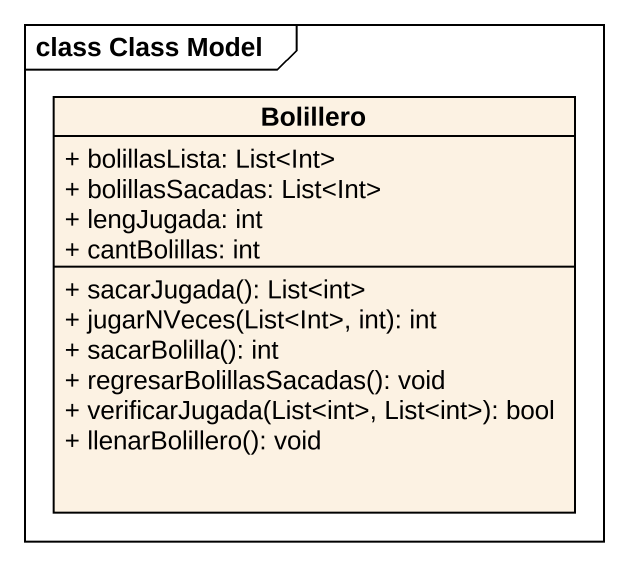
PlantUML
@startuml
mainframe class Class Model
hide circle
hide empty members
skinparam classAttributeIconSize 0
class Bolillero {
  + bolillasLista: List<Int>
  + bolillasSacadas: List<Int>
  + lengJugada: int
  + cantBolillas: int
  + sacarJugada(): List<int>
  + jugarNVeces(List<Int>, int): int
  + sacarBolilla(): int
  + regresarBolillasSacadas(): void
  + verificarJugada(List<int>, List<int>): bool
  + llenarBolillero(): void
}
@enduml
